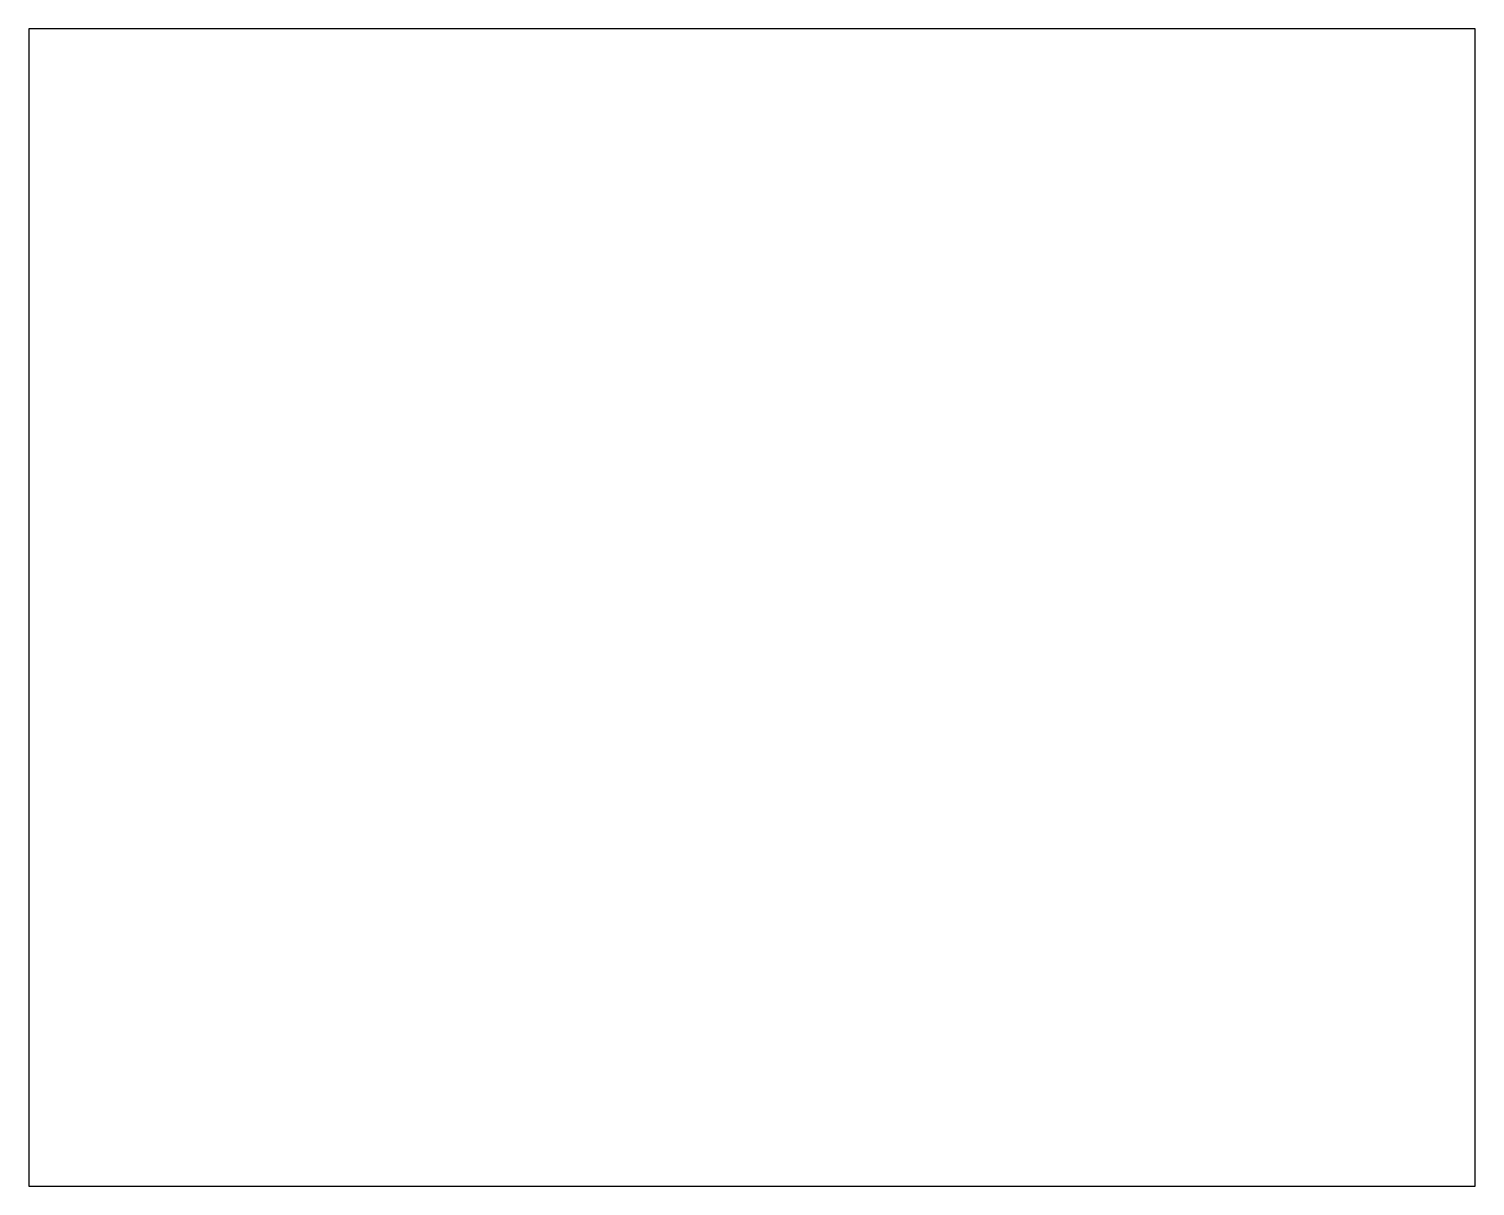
# Model space of a CAD drawing. Header units: metres. Extents: x 0 to 5, y 0 to 4.
import ezdxf

# ---------------------------------------------------------------- set-up
doc = ezdxf.new("R2010")
doc.units = ezdxf.units.M

msp = doc.modelspace()

# ---------------------------------------------------------------- linework, layer by layer
at = {"layer": 'LivingRoom'}
msp.add_lwpolyline([(0, 0), (5, 0), (5, 4), (0, 4)], close=True, dxfattribs=at)
at = {"layer": 'WALLS'}
msp.add_lwpolyline([(0, 0), (5, 0), (5, 4), (0, 4)], close=True, dxfattribs=at)

doc.saveas('drawing.dxf')
